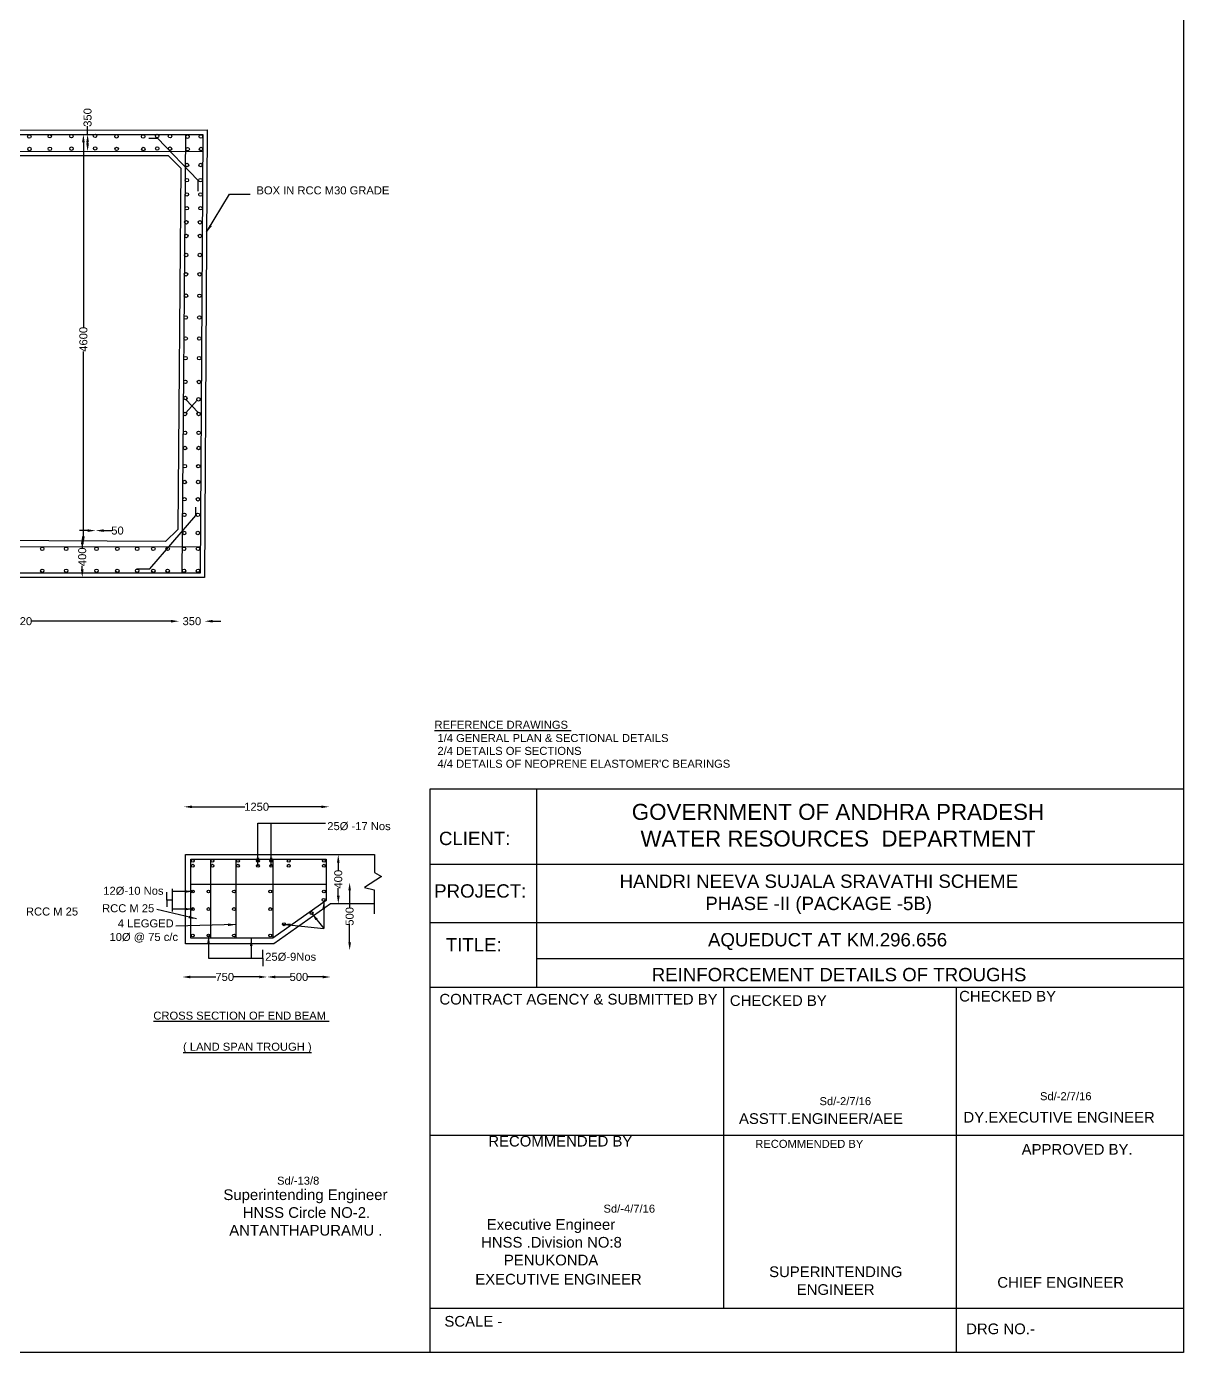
# Model space of a CAD drawing. Header units: millimetres. Extents: x 5124 to 2506481, y 2311 to 44408819.
# Drawn here: x 2504311 to 2506480, y 44403850 to 44406335 of the extents above; entities that cross this region are included whole.
import ezdxf

# ---------------------------------------------------------------- set-up
doc = ezdxf.new("R2010")
doc.units = ezdxf.units.MM
doc.header["$MEASUREMENT"] = 0
for name, color, linetype in [('DIMENSION', 7, 'Continuous'), ('DRAWING', 2, 'Continuous'), ('TEXT', 7, 'Continuous')]:
    doc.layers.add(name, color=color, linetype=linetype)
doc.styles.get("Standard").update_dxf_attribs({"font": 'arial.ttf', "height": 15})
doc.dimstyles.get("Standard").update_dxf_attribs({"dimtxt": 15, "dimasz": 15, "dimexe": 0.18, "dimexo": 0.0625, "dimgap": 0.09, "dimtad": 0, "dimdec": 0, "dimzin": 0, "dimdsep": 46, "dimtxsty": 'Standard', "dimcen": 0.09, "dimse1": 1, "dimse2": 1, "dimadec": 0, "dimazin": 0, "dimtfac": 1, "dimtdec": 0, "dimtofl": 0, "dimtmove": 0, "dimatfit": 3, "dimfxl": 1, "dimtolj": 1, "dimtzin": 0, "dimarcsym": 0})

# ---------------------------------------------------------------- blocks, each defined once
blk = doc.blocks.new('*D53')
at = {"layer": 'Defpoints', "color": 0, "transparency": 16777216}
for p in [(2504606.4, 44404873.6), (2504878.6, 44404873.6), (2504878.6, 44404872.3)]:
    blk.add_point(p, dxfattribs=at)
at = {"layer": 'DIMENSION', "color": 0, "lineweight": -2, "transparency": 16777216}
for p, q in [((2504621.4, 44404872.3), (2504720.7, 44404872.3)), ((2504863.6, 44404872.3), (2504764.3, 44404872.3))]:
    blk.add_line(p, q, dxfattribs=at)
at = {"layer": 'DIMENSION', "color": 0, "transparency": 16777216}
for points in [[(2504621.4, 44404874.8), (2504621.4, 44404869.8), (2504606.4, 44404872.3)], [(2504863.6, 44404874.8), (2504863.6, 44404869.8), (2504878.6, 44404872.3)]]:
    blk.add_solid(points, dxfattribs=at)
at = {"layer": 'DIMENSION', "color": 0, "transparency": 16777216, "insert": (2504742.5, 44404872.3), "char_height": 15, "attachment_point": 5}
blk.add_mtext('\\A1;1250', dxfattribs=at)
blk = doc.blocks.new('*D54')
at = {"layer": 'Defpoints', "color": 0, "transparency": 16777216}
for p in [(2504603.1, 44404558), (2504762.3, 44404558), (2504762.3, 44404553.4)]:
    blk.add_point(p, dxfattribs=at)
at = {"layer": 'DIMENSION', "color": 0, "lineweight": -2, "transparency": 16777216}
for p, q in [((2504618.1, 44404553.4), (2504666.1, 44404553.4)), ((2504747.3, 44404553.4), (2504699.3, 44404553.4))]:
    blk.add_line(p, q, dxfattribs=at)
at = {"layer": 'DIMENSION', "color": 0, "transparency": 16777216}
for points in [[(2504618.1, 44404555.9), (2504618.1, 44404550.9), (2504603.1, 44404553.4)], [(2504747.3, 44404555.9), (2504747.3, 44404550.9), (2504762.3, 44404553.4)]]:
    blk.add_solid(points, dxfattribs=at)
at = {"layer": 'DIMENSION', "color": 0, "transparency": 16777216, "insert": (2504682.7, 44404553.4), "char_height": 15, "attachment_point": 5}
blk.add_mtext('\\A1;750', dxfattribs=at)
blk = doc.blocks.new('*D55')
at = {"layer": 'Defpoints', "color": 0, "transparency": 16777216}
for p in [(2504762.3, 44404553.4), (2504881.3, 44404553.4), (2504881.3, 44404553.4)]:
    blk.add_point(p, dxfattribs=at)
at = {"layer": 'DIMENSION', "color": 0, "lineweight": -2, "transparency": 16777216}
for p, q in [((2504777.3, 44404553.4), (2504805.1, 44404553.4)), ((2504866.3, 44404553.4), (2504838.4, 44404553.4))]:
    blk.add_line(p, q, dxfattribs=at)
at = {"layer": 'DIMENSION', "color": 0, "transparency": 16777216}
for points in [[(2504777.3, 44404555.9), (2504777.3, 44404550.9), (2504762.3, 44404553.4)], [(2504866.3, 44404555.9), (2504866.3, 44404550.9), (2504881.3, 44404553.4)]]:
    blk.add_solid(points, dxfattribs=at)
at = {"layer": 'DIMENSION', "color": 0, "transparency": 16777216, "insert": (2504821.8, 44404553.4), "char_height": 15, "attachment_point": 5}
blk.add_mtext('\\A1;500', dxfattribs=at)
blk = doc.blocks.new('*D56')
at = {"layer": 'Defpoints', "color": 0, "transparency": 16777216}
for p in [(2504916.9, 44404730.6), (2504918, 44404730.6), (2504918, 44404603.4)]:
    blk.add_point(p, dxfattribs=at)
at = {"layer": 'DIMENSION', "color": 0, "lineweight": -2, "transparency": 16777216}
for p, q in [((2504916.9, 44404715.6), (2504916.9, 44404683.6)), ((2504916.9, 44404618.4), (2504916.9, 44404650.3))]:
    blk.add_line(p, q, dxfattribs=at)
at = {"layer": 'DIMENSION', "color": 0, "transparency": 16777216}
for points in [[(2504914.4, 44404715.6), (2504919.4, 44404715.6), (2504916.9, 44404730.6)], [(2504914.4, 44404618.4), (2504919.4, 44404618.4), (2504916.9, 44404603.4)]]:
    blk.add_solid(points, dxfattribs=at)
at = {"layer": 'DIMENSION', "color": 0, "transparency": 16777216, "insert": (2504916.9, 44404667), "char_height": 15, "attachment_point": 5, "rotation": 90}
blk.add_mtext('\\A1;500', dxfattribs=at)
blk = doc.blocks.new('*D57')
at = {"layer": 'Defpoints', "color": 0, "transparency": 16777216}
for p in [(2504894.5, 44404782.7), (2504895.6, 44404782.7), (2504894.5, 44404690.5)]:
    blk.add_point(p, dxfattribs=at)
at = {"layer": 'DIMENSION', "color": 0, "lineweight": -2, "transparency": 16777216}
for p, q in [((2504895.6, 44404767.7), (2504895.6, 44404753.6)), ((2504895.6, 44404705.5), (2504895.6, 44404719.7))]:
    blk.add_line(p, q, dxfattribs=at)
at = {"layer": 'DIMENSION', "color": 0, "transparency": 16777216}
for points in [[(2504893.1, 44404767.7), (2504898.1, 44404767.7), (2504895.6, 44404782.7)], [(2504893.1, 44404705.5), (2504898.1, 44404705.5), (2504895.6, 44404690.5)]]:
    blk.add_solid(points, dxfattribs=at)
at = {"layer": 'DIMENSION', "color": 0, "transparency": 16777216, "insert": (2504895.6, 44404736.6), "char_height": 15, "attachment_point": 5, "rotation": 90}
blk.add_mtext('\\A1;400', dxfattribs=at)
blk = doc.blocks.new('*D78')
at = {"layer": 'Defpoints', "color": 0, "transparency": 16777216}
for p in [(2503999.8, 44405220.7), (2504597.1, 44405220.7), (2504597.1, 44405220.1)]:
    blk.add_point(p, dxfattribs=at)
at = {"layer": 'DIMENSION', "color": 0, "lineweight": -2, "transparency": 16777216}
for p, q in [((2504014.8, 44405220.1), (2504276, 44405220.1)), ((2504582.1, 44405220.1), (2504320.9, 44405220.1))]:
    blk.add_line(p, q, dxfattribs=at)
at = {"layer": 'DIMENSION', "color": 0, "transparency": 16777216}
for points in [[(2504014.8, 44405222.6), (2504014.8, 44405217.6), (2503999.8, 44405220.1)], [(2504582.1, 44405222.6), (2504582.1, 44405217.6), (2504597.1, 44405220.1)]]:
    blk.add_solid(points, dxfattribs=at)
at = {"layer": 'DIMENSION', "color": 0, "transparency": 16777216, "insert": (2504298.4, 44405220.1), "char_height": 15, "attachment_point": 5}
blk.add_mtext('\\A1;3620', dxfattribs=at)
blk = doc.blocks.new('*D79')
at = {"layer": 'Defpoints', "color": 0, "transparency": 16777216}
for p in [(2504597.1, 44405220.7), (2504645.1, 44405220.7), (2504645.1, 44405220.1)]:
    blk.add_point(p, dxfattribs=at)
at = {"layer": 'DIMENSION', "color": 0, "lineweight": -2, "transparency": 16777216}
for p, q in [((2504582.1, 44405220.1), (2504567.1, 44405220.1)), ((2504660.1, 44405220.1), (2504675.1, 44405220.1))]:
    blk.add_line(p, q, dxfattribs=at)
at = {"layer": 'DIMENSION', "color": 0, "transparency": 16777216}
for points in [[(2504582.1, 44405222.6), (2504582.1, 44405217.6), (2504597.1, 44405220.1)], [(2504660.1, 44405222.6), (2504660.1, 44405217.6), (2504645.1, 44405220.1)]]:
    blk.add_solid(points, dxfattribs=at)
at = {"layer": 'DIMENSION', "color": 0, "transparency": 16777216, "insert": (2504621.1, 44405220.1), "char_height": 15, "attachment_point": 5}
blk.add_mtext('\\A1;350', dxfattribs=at)
blk = doc.blocks.new('*D80')
at = {"layer": 'Defpoints', "color": 0, "transparency": 16777216}
for p in [(2504402.7, 44405379.3), (2504415.6, 44405379.3), (2504402.7, 44405302.2)]:
    blk.add_point(p, dxfattribs=at)
at = {"layer": 'DIMENSION', "color": 0, "lineweight": -2, "transparency": 16777216}
for p, q in [((2504415.6, 44405364.3), (2504415.6, 44405357.7)), ((2504415.6, 44405317.2), (2504415.6, 44405323.8))]:
    blk.add_line(p, q, dxfattribs=at)
at = {"layer": 'DIMENSION', "color": 0, "transparency": 16777216}
for points in [[(2504413.1, 44405364.3), (2504418.1, 44405364.3), (2504415.6, 44405379.3)], [(2504413.1, 44405317.2), (2504418.1, 44405317.2), (2504415.6, 44405302.2)]]:
    blk.add_solid(points, dxfattribs=at)
at = {"layer": 'DIMENSION', "color": 0, "transparency": 16777216, "insert": (2504415.6, 44405340.8), "char_height": 15, "attachment_point": 5, "rotation": 90}
blk.add_mtext('\\A1;400', dxfattribs=at)
blk = doc.blocks.new('*D81')
at = {"layer": 'Defpoints', "color": 0, "transparency": 16777216}
for p in [(2504440.8, 44405389.9), (2504440.7, 44405358.7), (2504440.8, 44405370)]:
    blk.add_point(p, dxfattribs=at)
at = {"layer": 'DIMENSION', "color": 0, "lineweight": -2, "transparency": 16777216}
for p, q in [((2504425.7, 44405389.9), (2504410.7, 44405389.9)), ((2504455.8, 44405389.9), (2504470.8, 44405389.9))]:
    blk.add_line(p, q, dxfattribs=at)
at = {"layer": 'DIMENSION', "color": 0, "transparency": 16777216}
for points in [[(2504425.7, 44405392.4), (2504425.7, 44405387.4), (2504440.7, 44405389.9)], [(2504455.8, 44405392.4), (2504455.8, 44405387.4), (2504440.8, 44405389.9)]]:
    blk.add_solid(points, dxfattribs=at)
at = {"layer": 'DIMENSION', "color": 0, "transparency": 16777216, "insert": (2504481.6, 44405389.9), "char_height": 15, "attachment_point": 5}
blk.add_mtext('\\A1;50', dxfattribs=at)
blk = doc.blocks.new('*D82')
at = {"layer": 'Defpoints', "color": 0, "transparency": 16777216}
for p in [(2504417.7, 44406132.5), (2504425.6, 44406132.5), (2504425.7, 44405364.3)]:
    blk.add_point(p, dxfattribs=at)
at = {"layer": 'DIMENSION', "color": 0, "lineweight": -2, "transparency": 16777216}
for p, q in [((2504417.7, 44406117.5), (2504417.7, 44405771.2)), ((2504417.7, 44405379.3), (2504417.7, 44405725.7))]:
    blk.add_line(p, q, dxfattribs=at)
at = {"layer": 'DIMENSION', "color": 0, "transparency": 16777216}
for points in [[(2504415.2, 44406117.5), (2504420.2, 44406117.5), (2504417.7, 44406132.5)], [(2504415.2, 44405379.3), (2504420.2, 44405379.3), (2504417.7, 44405364.3)]]:
    blk.add_solid(points, dxfattribs=at)
at = {"layer": 'DIMENSION', "color": 0, "transparency": 16777216, "insert": (2504417.7, 44405748.4), "char_height": 15, "attachment_point": 5, "rotation": 90}
blk.add_mtext('\\A1;4600', dxfattribs=at)
blk = doc.blocks.new('*D83')
at = {"layer": 'Defpoints', "color": 0, "transparency": 16777216}
for p in [(2504422.9, 44406132.5), (2504425.6, 44406132.5), (2504422.9, 44406100.7)]:
    blk.add_point(p, dxfattribs=at)
at = {"layer": 'DIMENSION', "color": 0, "lineweight": -2, "transparency": 16777216}
for p, q in [((2504425.6, 44406132.5), (2504425.6, 44406147.5)), ((2504425.6, 44406115.7), (2504425.6, 44406117.5))]:
    blk.add_line(p, q, dxfattribs=at)
at = {"layer": 'DIMENSION', "color": 0, "transparency": 16777216}
for points in [[(2504423.1, 44406117.5), (2504428.1, 44406117.5), (2504425.6, 44406132.5)], [(2504423.1, 44406115.7), (2504428.1, 44406115.7), (2504425.6, 44406100.7)]]:
    blk.add_solid(points, dxfattribs=at)
at = {"layer": 'DIMENSION', "color": 0, "transparency": 16777216, "insert": (2504425.6, 44406164.1), "char_height": 15, "attachment_point": 5, "rotation": 90}
blk.add_mtext('\\A1;350', dxfattribs=at)

msp = doc.modelspace()

# ---------------------------------------------------------------- linework, layer by layer
at = {"layer": 'DIMENSION', "color": 0}
msp.add_lwpolyline([(2506480.1, 44403849.7), (2505067.8, 44403849.7), (2505067.8, 44404906.3), (2506480.1, 44404906.3)], close=True, dxfattribs=at)
for points in [[(2505267.4, 44404905.6), (2505267.4, 44404533.4)], [(2505067.8, 44404765.1), (2506480.1, 44404765.1)], [(2504574, 44404697.5), (2504574, 44404712.4)], [(2504584, 44404718.8), (2504584, 44404676.2)], [(2504584, 44404697.5), (2504574, 44404697.5)], [(2504574, 44404697.5), (2504574, 44404685)], [(2505067.8, 44404655.7), (2506480.1, 44404655.7)], [(2504753.9, 44404588.6), (2504753.9, 44404604.3)], [(2504753.9, 44404588.6), (2504753.9, 44404573.4)], [(2506480.1, 44404587.4), (2505267.4, 44404587.4)], [(2505067.8, 44404534.1), (2506480.1, 44404534.1)], [(2505618.4, 44403932.9), (2505618.4, 44404534.1)], [(2506054.5, 44403849.7), (2506054.5, 44404534.1)], [(2505067.8, 44404256.7), (2506480.1, 44404256.7)], [(2505067.8, 44403932.9), (2506480.1, 44403932.9)]]:
    msp.add_lwpolyline(points, dxfattribs=at)
at = {"layer": 'DRAWING', "color": 0}
for points in [[(2500951.5, 44408819.4), (2506480.1, 44408819.4), (2506480.1, 44403849.7), (2500951.5, 44403849.7)], [(2501411.4, 44406140.4), (2504650, 44406140.8), (2504644.7, 44405302.2), (2501407, 44405302.2)], [(2501419.6, 44406132.2), (2504641.7, 44406132.5), (2504636.5, 44405310.4), (2501415.3, 44405310.4)]]:
    msp.add_lwpolyline(points, close=True, dxfattribs=at)
for points in [[(2504609, 44406132.5), (2504602, 44405310.4)], [(2504540.3, 44406125.5), (2504556.6, 44406125.5), (2504632.4, 44406046.5), (2504632.4, 44406026)], [(2501419.4, 44406098.3), (2504641.5, 44406100.8)], [(2504010.6, 44406072.3), (2504030.5, 44406092.6), (2504576.6, 44406092.7), (2504600.5, 44406068.9), (2504594.7, 44405392.1), (2504571.7, 44405369.2), (2504024.6, 44405372.7), (2504000.3, 44405397), (2504010.6, 44406072.3)], [(2504609.5, 44405635.5), (2504632.7, 44405611)], [(2504630.8, 44405634.4), (2504609.7, 44405610.7)], [(2504517.2, 44405318.5), (2504542.2, 44405318.5), (2504628.7, 44405418.3), (2504628.7, 44405433.9)], [(2501415.6, 44405359.7), (2504636.8, 44405360.1)], [(2504608.9, 44404782.7), (2504963.4, 44404782.7), (2504963.4, 44404749), (2504976.5, 44404741.5), (2504944.6, 44404720.8), (2504963, 44404716.7), (2504963, 44404672)], [(2504963, 44404690.5), (2504880.7, 44404690.5), (2504774.8, 44404615.7), (2504608.9, 44404615.7), (2504608.9, 44404782.7)], [(2504872.6, 44404697), (2504772.9, 44404626.3), (2504619.1, 44404626.3), (2504619.1, 44404774.3), (2504872.6, 44404774.3), (2504872.6, 44404697)], [(2504655.9, 44404774.3), (2504655.9, 44404626.3)], [(2504703.9, 44404626.3), (2504703.9, 44404774.3)], [(2504772.9, 44404774.3), (2504772.9, 44404626.3)], [(2504619.1, 44404727.4), (2504872.6, 44404727.3)]]:
    msp.add_lwpolyline(points, dxfattribs=at)
for centre, radius in [((2504316.3, 44406128.4), 3.25), ((2504354.7, 44406128.9), 3.25), ((2504395.3, 44406129.1), 3.25), ((2504439.6, 44406129.6), 3.25), ((2504479.9, 44406128.7), 3.25), ((2504529.7, 44406128.4), 3.25), ((2504556, 44406129.4), 3.25), ((2504580.1, 44406129.1), 3.25), ((2504613, 44406128.2), 3.25), ((2504637.8, 44406128.4), 3.25), ((2504316.6, 44406105), 3.25), ((2504354.9, 44406105.4), 3.25), ((2504395.5, 44406105.6), 3.25), ((2504439.8, 44406106.1), 3.25), ((2504480.1, 44406105.2), 3.25), ((2504530, 44406105), 3.25), ((2504556.2, 44406105.9), 3.25), ((2504580.3, 44406105.6), 3.25), ((2504613.2, 44406104.7), 3.25), ((2504638.1, 44406104.9), 3.25), ((2504612.1, 44406075), 3.25), ((2504637.7, 44406075), 3.25), ((2504611.7, 44406046.7), 3.25), ((2504637.2, 44406046.7), 3.25), ((2504611.7, 44406019.9), 3.25), ((2504637.2, 44406019.8), 3.25), ((2504611.6, 44405994), 3.25), ((2504637.2, 44405994), 3.25), ((2504610.8, 44405967.7), 3.25), ((2504636.4, 44405967.7), 3.25), ((2504610.9, 44405942), 3.25), ((2504636.4, 44405942), 3.25), ((2504610.5, 44405906.3), 3.25), ((2504636.1, 44405906.3), 3.25), ((2504610.2, 44405870.2), 3.25), ((2504635.8, 44405870.2), 3.25), ((2504610, 44405830.1), 3.25), ((2504635.5, 44405830), 3.25), ((2504609.6, 44405789.3), 3.25), ((2504635.1, 44405789.3), 3.25), ((2504609.4, 44405749.8), 3.25), ((2504635, 44405749.8), 3.25), ((2504609.2, 44405713.1), 3.25), ((2504634.7, 44405713.1), 3.25), ((2504609, 44405668.6), 3.25), ((2504634.5, 44405668.5), 3.25), ((2504609, 44405638.3), 3.25), ((2504633.6, 44405635.9), 3.25), ((2504608.4, 44405608.5), 3.25), ((2504633.8, 44405608.5), 3.25), ((2504608.4, 44405573.1), 3.25), ((2504633.8, 44405573.1), 3.25), ((2504608.3, 44405544.7), 3.25), ((2504633.7, 44405544.6), 3.25), ((2504607.8, 44405510.6), 3.25), ((2504633.2, 44405510.5), 3.25), ((2504607.6, 44405480.9), 3.25), ((2504633, 44405480.9), 3.25), ((2504607.3, 44405448.7), 3.25), ((2504632.7, 44405448.6), 3.25), ((2504607, 44405419.5), 3.25), ((2504632.5, 44405419.5), 3.25), ((2504606.8, 44405385.4), 3.25), ((2504632.2, 44405385.4), 3.25), ((2504340.6, 44405355.8), 3.25), ((2504385.5, 44405355.8), 3.25), ((2504442.2, 44405355.8), 3.25), ((2504481.3, 44405355.8), 3.25), ((2504518.5, 44405355.8), 3.25), ((2504548.8, 44405355.8), 3.25), ((2504575.6, 44405355.8), 3.25), ((2504606.4, 44405355.8), 3.25), ((2504632.7, 44405355.8), 3.25), ((2504340.6, 44405314.7), 3.25), ((2504385.5, 44405314.7), 3.25), ((2504442.2, 44405314.7), 3.25), ((2504481.3, 44405314.7), 3.25), ((2504518.5, 44405314.7), 3.25), ((2504548.8, 44405314.7), 3.25), ((2504575.6, 44405314.7), 3.25), ((2504606.4, 44405314.7), 3.25), ((2504632.7, 44405314.7), 3.25), ((2504622.7, 44404771), 2.72), ((2504622.7, 44404761.8), 2.72), ((2504659.6, 44404771), 2.72), ((2504659.6, 44404761.8), 2.72), ((2504707.5, 44404771), 2.72), ((2504707.5, 44404761.8), 2.72), ((2504745, 44404771), 2.72), ((2504745, 44404761.8), 2.72), ((2504769.8, 44404771), 2.72), ((2504769.8, 44404761.8), 2.72), ((2504802.7, 44404771), 2.72), ((2504802.7, 44404761.8), 2.72), ((2504868.7, 44404771), 2.72), ((2504868.7, 44404761.8), 2.72), ((2504622.7, 44404713.6), 2.72), ((2504652.3, 44404713.6), 2.72), ((2504700.1, 44404713.6), 2.72), ((2504768, 44404713.6), 2.72), ((2504868.7, 44404713.6), 2.72), ((2504868.1, 44404697.8), 2.72), ((2504622.7, 44404680.6), 2.72), ((2504652.3, 44404680.6), 2.72), ((2504700.1, 44404680.6), 2.72), ((2504768, 44404680.6), 2.72), ((2504845.6, 44404673.2), 2.72), ((2504793.7, 44404652.2), 2.72), ((2504622.7, 44404631.2), 2.72), ((2504652.3, 44404631.2), 2.72), ((2504700.1, 44404631.2), 2.72), ((2504768, 44404631.2), 2.72)]:
    msp.add_circle(centre, radius, dxfattribs=at)

# ---------------------------------------------------------------- texts
at = {"layer": 'DIMENSION', "color": 0}
for s, height, p in [('CONTRACT AGENCY & SUBMITTED BY', 20, (2505085.2, 44404501.8)), ('CHECKED BY ', 20, (2505629.7, 44404499.1)), ('CHECKED BY', 20, (2506059.6, 44404507.4)), ('Sd/-2/7/16', 15, (2505797.8, 44404313.2)), ('Sd/-2/7/16', 15, (2506211.1, 44404322.5)), ('RECOMMENDED BY ', 20, (2505176.8, 44404235.7)), ('RECOMMENDED BY', 15, (2505677.3, 44404233.2)), ('APPROVED BY.', 20, (2506176.7, 44404220.4)), ('Sd/-13/8', 15, (2504780.8, 44404164.2)), ('Sd/-4/7/16', 15, (2505392.8, 44404111.8)), ('EXECUTIVE ENGINEER ', 20, (2505152.4, 44403977.1)), ('SCALE -', 20, (2505094.5, 44403898.2)), ('DRG NO.-', 20, (2506072.7, 44403884))]:
    msp.add_text(s, height=height, dxfattribs=at).set_placement(p)
at = {"layer": 'DIMENSION', "color": 0, "char_height": 20, "attachment_point": 1}
for s, insert, width in [('ASSTT.ENGINEER/AEE ', (2505646.8, 44404298.1), 315.198), ('DY.EXECUTIVE ENGINEER ', (2506067.6, 44404300.5), 366.398), ('\\pi14.718;Superintending Engineer  \\P\\pi50.864;HNSS Circle NO-2. \\P\\pi25.693;ANTANTHAPURAMU .', (2504665.5, 44404155.4), 336.135), ('\\pi17.622;Executive Engineer  \\P\\pi6.8371;HNSS .Division NO:8 \\P\\pi49.641;PENUKONDA ', (2505156.4, 44404099.6), 274.152), ('\\pi5.382;SUPERINTENDING  \\P\\pi57.162;ENGINEER ', (2505697.9, 44404011), 257.694), ('CHIEF ENGINEER ', (2506131.1, 44403991.1), 245.28)]:
    msp.add_mtext(s, dxfattribs=dict(at, insert=insert, width=width))
at = {"layer": 'TEXT', "color": 0}
for s, p in [('BOX IN RCC M30 GRADE', (2504742.2, 44406020)), ('%%UREFERENCE DRAWINGS ', (2505076, 44405018.6)), ('1/4 GENERAL PLAN & SECTIONAL DETAILS ', (2505081.5, 44404993.7)), ("4/4 DETAILS OF NEOPRENE ELASTOMER'C BEARINGS ", (2505081.5, 44404945.5)), ('2/4 DETAILS OF SECTIONS ', (2505081.5, 44404969.6)), ('25Ø -17 Nos', (2504875, 44404828.6)), ('12Ø-10 Nos', (2504455, 44404707.5)), ('RCC M 25', (2504452.8, 44404674.7)), ('RCC M 25', (2504310, 44404668.6)), ('4 LEGGED ', (2504482.2, 44404646.4)), ('10Ø @ 75 c/c', (2504466.7, 44404620.9)), ('25Ø-9Nos', (2504758.6, 44404583.8)), ('%%UCROSS SECTION OF END BEAM ', (2504548.9, 44404473.5)), ('%%U( LAND SPAN TROUGH )', (2504604.6, 44404415.2))]:
    msp.add_text(s, height=15, dxfattribs=at).set_placement(p)
for s, insert, char_height, width, attachment_point in [('GOVERNMENT OF ANDHRA PRADESH\\PWATER RESOURCES  DEPARTMENT', (2505832.3, 44404837.6), 30, 941.897, 5), ('CLIENT:', (2505084.3, 44404825.6), 25, 126.065, 1), ('\\pi7.1879;HANDRI NEEVA SUJALA SRAVATHI SCHEME  \\P\\pi167.91;PHASE -II (PACKAGE -5B)', (2505415.8, 44404745.4), 25, 756.872, 1), ('PROJECT:', (2505075.4, 44404727.1), 25, 126.065, 1), ('TITLE:', (2505097.1, 44404626.4), 25, 126.065, 1), ('\\pi17.494;AQUEDUCT AT KM.296.656', (2505571.2, 44404635.7), 25, 481.73, 1), ('REINFORCEMENT DETAILS OF TROUGHS ', (2505483.3, 44404570.4), 25, 795.078, 1)]:
    msp.add_mtext(s, dxfattribs=dict(at, insert=insert, char_height=char_height, width=width, attachment_point=attachment_point))

# ---------------------------------------------------------------- dimensions: what is measured, and where the dimension line sits
at = {"layer": 'DIMENSION', "color": 0}
for base, p1, p2, text, picture, middle in [((2504425.6, 44406132.5), (2504422.9, 44406100.7), (2504422.9, 44406132.5), '350', '*D83', (2504425.6, 44406164.1)), ((2504417.7, 44406132.5), (2504425.7, 44405364.3), (2504425.6, 44406132.5), '4600', '*D82', (2504417.7, 44405748.4)), ((2504415.6, 44405379.3), (2504402.7, 44405302.2), (2504402.7, 44405379.3), '400', '*D80', (2504415.6, 44405340.8)), ((2504895.6, 44404782.7), (2504894.5, 44404690.5), (2504894.5, 44404782.7), '400', '*D57', (2504895.6, 44404736.6)), ((2504916.9, 44404730.6), (2504918, 44404603.4), (2504918, 44404730.6), '500', '*D56', (2504916.9, 44404667))]:
    dim = msp.add_linear_dim(base=base, p1=p1, p2=p2, angle=90, text=text, dimstyle='Standard', dxfattribs=at)
    dim.commit()
    dim.dimension.update_dxf_attribs({"geometry": picture, "text_midpoint": middle})
for base, p1, p2, text, picture, middle in [((2504440.8, 44405389.9), (2504440.7, 44405358.7), (2504440.8, 44405370), '50', '*D81', (2504481.6, 44405389.9)), ((2504597.1, 44405220.1), (2503999.8, 44405220.7), (2504597.1, 44405220.7), '3620', '*D78', (2504298.4, 44405220.1)), ((2504645.1, 44405220.1), (2504597.1, 44405220.7), (2504645.1, 44405220.7), '350', '*D79', (2504621.1, 44405220.1)), ((2504878.6, 44404872.3), (2504606.4, 44404873.6), (2504878.6, 44404873.6), '1250', '*D53', (2504742.5, 44404872.3)), ((2504762.3, 44404553.4), (2504603.1, 44404558), (2504762.3, 44404558), '750', '*D54', (2504682.7, 44404553.4)), ((2504881.3, 44404553.4), (2504762.3, 44404553.4), (2504881.3, 44404553.4), '500', '*D55', (2504821.8, 44404553.4))]:
    dim = msp.add_linear_dim(base=base, p1=p1, p2=p2, text=text, dimstyle='Standard', dxfattribs=at)
    dim.commit()
    dim.dimension.update_dxf_attribs({"geometry": picture, "text_midpoint": middle})

# ---------------------------------------------------------------- leaders
for points in [[(2504648.8, 44405949), (2504691.6, 44406020.4), (2504730.5, 44406020.4)], [(2504745, 44404761.8), (2504745, 44404841.6), (2504871.5, 44404841.6)], [(2504769.8, 44404761.8), (2504769.8, 44404841.6)], [(2504622.7, 44404713.6), (2504584, 44404713.6)], [(2504868.3, 44404695.1), (2504868.3, 44404644.3)], [(2504629.9, 44404662.4), (2504555.7, 44404679.7)], [(2504622.7, 44404680.6), (2504584, 44404680.6)], [(2504845.6, 44404673.2), (2504868.3, 44404644.3)], [(2504703.9, 44404651.6), (2504590.8, 44404648.9)], [(2504791, 44404652.5), (2504868.3, 44404644.3)], [(2504652.3, 44404631.2), (2504652.3, 44404588.6), (2504753.9, 44404588.6)], [(2504732.4, 44404626.3), (2504732.4, 44404588.6)]]:
    msp.add_leader(points, dimstyle='Standard', override={"dimgap": 0.09, "dimtad": 0}, dxfattribs=at)

doc.saveas('drawing.dxf')
